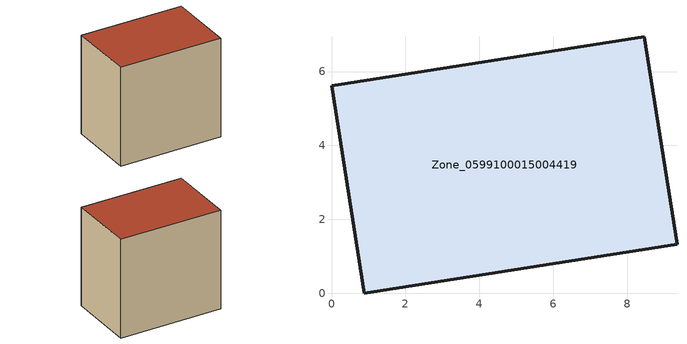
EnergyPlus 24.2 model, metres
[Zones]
Zone_0599100015004419
 floor ground (C_G): 9.35,1.33 0.88,0 0,5.61 8.47,6.94 z0.93
 wall outside (C_F): 0.88,0 9.35,1.33 8.47,6.94 0,5.61 0.88,0 z0.93:9.26
 roof outside (C_R): 8.47,6.94 0,5.61 0.88,0 9.35,1.33 z9.26
[BUILDING]
Pand.0599100015004419: North Axis=0; Terrain=City; Loads Convergence Tolerance Value=0.04; Temperature Convergence Tolerance Value=0.4; Solar Distribution=FullExterior; Maximum Number of Warmup Days=25; Minimum Number of Warmup Days=1
[Site:Location]
Rotterdam.The.Hague.AP_ZH_NLD Design_Conditions: Latitude=51.96; Longitude=4.45; Time Zone=1; Elevation=-4.5
[SITE:GROUNDTEMPERATURE:BUILDINGSURFACE]
18, 18, 18, 18, 18, 18, 18, 18, 18, 18, 18, 18
[MATERIAL] Thermal Absorptance=0.9; Solar Absorptance=0.7; Visible Absorptance=0.7
Name | Roughness | Thickness | Conductivity | Density | Specific Heat
G.TC.1975-1991 | MediumSmooth | 0.15 | 0.288461 | 540 | 1210
F.TC.1975-1991 | Rough | 0.3 | 0.230769 | 1920 | 840
R.TC.1975-1991 | MediumRough | 0.2 | 0.153846 | 1500 | 1000
[CONSTRUCTION]
C_G: G.TC.1975-1991
C_F: F.TC.1975-1991
C_R: R.TC.1975-1991
[ZONE]
Zone_0599100015004419: Type=1; Multiplier=1; Ceiling Height=Autocalculate; Volume=Autocalculate; Floor Area=autocalculate; Part of Total Floor Area=Yes
[ZONEINFILTRATION:DESIGNFLOWRATE]
Infil_Zone_0599100015004419: Zone or ZoneList or Space or SpaceList=Zone_0599100015004419; Schedule=AlwaysOn; Design Flow Rate Calculation Method=Flow/Area; Flow Rate per Floor Area=0.003; Constant Term Coefficient=1; Temperature Term Coefficient=0; Velocity Term Coefficient=0; Velocity Squared Term Coefficient=0
[HVACTEMPLATE:ZONE:IDEALLOADSAIRSYSTEM]
Zone_0599100015004419: Maximum Heating Supply Air Temperature=50; Minimum Cooling Supply Air Temperature=13; Maximum Heating Supply Air Humidity Ratio=0.0156; Minimum Cooling Supply Air Humidity Ratio=0.0077; Heating Limit=NoLimit; Cooling Limit=NoLimit; Dehumidification Control Type=ConstantSensibleHeatRatio; Cooling Sensible Heat Ratio=0.7; Dehumidification Setpoint=60; Humidification Control Type=None; Humidification Setpoint=30; Outdoor Air Method=None; Outdoor Air Flow Rate per Person=0.00944; Outdoor Air Flow Rate per Zone Floor Area=0; Outdoor Air Flow Rate per Zone=0; Demand Controlled Ventilation Type=None; Outdoor Air Economizer Type=NoEconomizer; Heat Recovery Type=None; Sensible Heat Recovery Effectiveness=0.7; Latent Heat Recovery Effectiveness=0.65
[ZONECONTROL:THERMOSTAT]
ThermostatControl_Zone_0599100015004419: Zone or ZoneList=Zone_0599100015004419; Control Type Schedule=DualSetpointControlType; Control 1=Thermostat_Zone_0599100015004419; Temperature Difference Between Cutout And Setpoint=0
[THERMOSTATSETPOINT:DUALSETPOINT]
Thermostat_Zone_0599100015004419: Heating Setpoint Temperature Schedule=HeatingSetpoint_Zone_0599100015004419; Cooling Setpoint Temperature Schedule=CoolingSetpoint_Zone_0599100015004419
[SCHEDULE:COMPACT]
HeatingSetpoint_Zone_0599100015004419: Through: 12/31, For: AllDays, Until: 24:00, 21
CoolingSetpoint_Zone_0599100015004419: Through: 12/31, For: AllDays, Until: 24:00, 24
DualSetpointControlType: Through: 12/31, For: AllDays, Until: 24:00, 4
AlwaysOn: Through: 12/31, For: AllDays, Until: 24:00, 1
